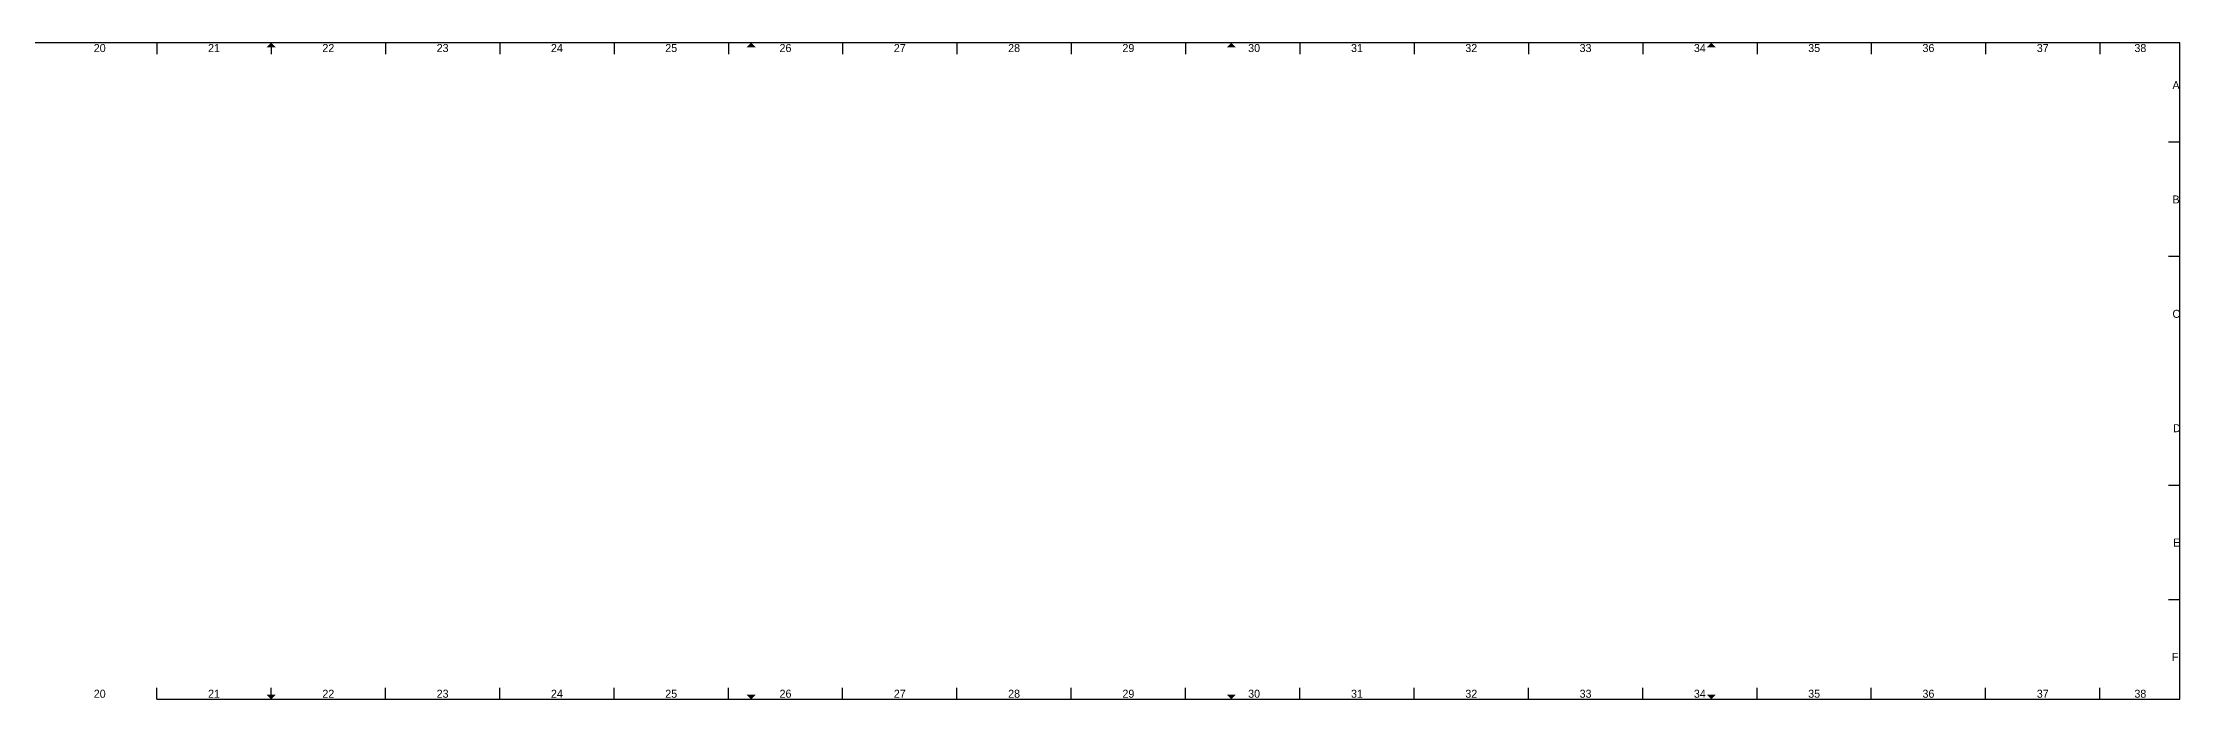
# Model space of a CAD drawing. Extents: x -5 to 1865, y -5 to 282.
# Drawn here: x 930 to 1865, y -5 to 282 of the extents above; entities that cross this region are included whole.
import ezdxf
from ezdxf.enums import TextEntityAlignment as Align

# ---------------------------------------------------------------- set-up
doc = ezdxf.new("R2010")
doc.units = 0
doc.layers.add('to-xx-rooster', color=7, linetype='CONTINUOUS', lineweight=25)
doc.layers.add('to-xx-vouwmerk', color=7, linetype='CONTINUOUS', lineweight=18)
doc.styles.add('RTW_ISO', font='iso-rtw.shx')

msp = doc.modelspace()

# ---------------------------------------------------------------- hatches: boundary and pattern name
at = {"layer": 'to-xx-vouwmerk'}
for points in [[(1032, 280), (1030, 282), (1028, 280)], [(1242, 280), (1240, 282), (1238, 280)], [(1452, 280), (1450, 282), (1448, 280)], [(1662, 280), (1660, 282), (1658, 280)], [(1028, -3), (1030, -5), (1032, -3)], [(1238, -3), (1240, -5), (1242, -3)], [(1448, -3), (1450, -5), (1452, -3)], [(1658, -3), (1660, -5), (1662, -3)]]:
    msp.add_hatch(color=256, dxfattribs=at).paths.add_polyline_path(points)

# ---------------------------------------------------------------- linework, layer by layer
at = {"layer": 'to-xx-rooster'}
for p, q in [((1865, 282), (-5, 282)), ((980, 282), (980, 277)), ((1030, 282), (1030, 277)), ((1080, 282), (1080, 277)), ((1130, 282), (1130, 277)), ((1180, 282), (1180, 277)), ((1230, 282), (1230, 277)), ((1280, 282), (1280, 277)), ((1330, 282), (1330, 277)), ((1380, 282), (1380, 277)), ((1430, 282), (1430, 277)), ((1480, 282), (1480, 277)), ((1530, 282), (1530, 277)), ((1580, 282), (1580, 277)), ((1630, 282), (1630, 277)), ((1680, 282), (1680, 277)), ((1730, 282), (1730, 277)), ((1780, 282), (1780, 277)), ((1830, 282), (1830, 277)), ((1865, -5), (1865, 282)), ((1865, 238.5), (1860, 238.5)), ((1865, 188.5), (1860, 188.5)), ((1865, 88.5), (1860, 88.5)), ((1865, 38.5), (1860, 38.5)), ((980, -5), (980, 0)), ((1030, -5), (1030, 0)), ((1080, -5), (1080, 0)), ((1130, -5), (1130, 0)), ((1180, -5), (1180, 0)), ((1230, -5), (1230, 0)), ((1280, -5), (1280, 0)), ((1330, -5), (1330, 0)), ((1380, -5), (1380, 0)), ((1430, -5), (1430, 0)), ((1480, -5), (1480, 0)), ((1530, -5), (1530, 0)), ((1580, -5), (1580, 0)), ((1630, -5), (1630, 0)), ((1680, -5), (1680, 0)), ((1730, -5), (1730, 0)), ((1780, -5), (1780, 0)), ((1830, -5), (1830, 0)), ((980, -5), (1865, -5))]:
    msp.add_line(p, q, dxfattribs=at)

# ---------------------------------------------------------------- texts
at = {"layer": 'to-xx-rooster', "style": 'RTW_ISO'}
for s, p in [('20', (955, 276.9)), ('21', (1005, 276.9)), ('22', (1055, 276.9)), ('23', (1105, 276.9)), ('24', (1155, 276.9)), ('25', (1205, 276.9)), ('26', (1255, 276.9)), ('27', (1305, 276.9)), ('28', (1355, 276.9)), ('29', (1405, 276.9)), ('30', (1460, 276.9)), ('31', (1505, 276.9)), ('32', (1555, 276.9)), ('33', (1605, 276.9)), ('34', (1655, 276.9)), ('35', (1705, 276.9)), ('36', (1755, 276.9)), ('37', (1805, 276.9)), ('38', (1847.7, 276.9)), ('20', (955, -5.4)), ('21', (1005, -5.4)), ('22', (1055, -5.4)), ('23', (1105, -5.4)), ('24', (1155, -5.4)), ('25', (1205, -5.4)), ('26', (1255, -5.4)), ('27', (1305, -5.4)), ('28', (1355, -5.4)), ('29', (1405, -5.4)), ('30', (1460, -5.4)), ('31', (1505, -5.4)), ('32', (1555, -5.4)), ('33', (1605, -5.4)), ('34', (1655, -5.4)), ('35', (1705, -5.4)), ('36', (1755, -5.4)), ('37', (1805, -5.4)), ('38', (1847.7, -5.4))]:
    msp.add_text(s, height=3.5, dxfattribs=at).set_placement(p, align=Align.BOTTOM_CENTER)
for s, p in [('A', (1861.75, 263.5)), ('B', (1861.75, 213.5)), ('C', (1861.75, 163.5)), ('D', (1862, 113.5)), ('E', (1862, 63.5)), ('F', (1861.5, 13.5))]:
    msp.add_text(s, height=3.5, dxfattribs=at).set_placement(p, align=Align.MIDDLE_LEFT)

doc.saveas('drawing.dxf')
